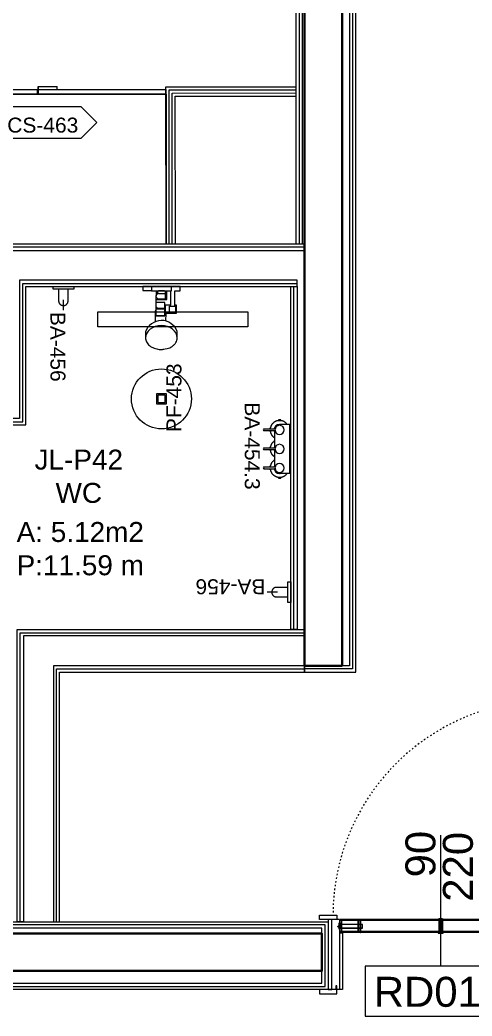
# Model space of a CAD drawing. Header units: centimetres. Extents: x 118932 to 154602, y -32682 to -23521.
# Drawn here: x 128901.3 to 129082.2, y -26105 to -25706.1 of the extents above; entities that cross this region are included whole.
import ezdxf

# ---------------------------------------------------------------- set-up
doc = ezdxf.new("R2010")
doc.units = ezdxf.units.CM
doc.header["$LTSCALE"] = 50
doc.header["$MEASUREMENT"] = 0
doc.linetypes.add('ACAD_ISO03W100', pattern=[30, 12, -18])
for name, color, linetype, lineweight, true_color in [('GEN_00_BL_Yazı', 7, 'Continuous', 0, 0x4f5250), ('GEN_00_BL_Ölçü Dış', 7, 'Continuous', 5, 0x766a5e), ('GEN_02_TF_Islak Hacim', 7, 'Continuous', 5, 0x007cb0), ('GEN_02_TF_Kapı', 7, 'Continuous', 9, 0x4a3526), ('GEN_02_TF_Mobilya', 7, 'Continuous', 5, 0x745e3d), ('GEN_05_ML_Ahşap', 7, 'Continuous', 9, 0x745e3d), ('GEN_05_ML_Alçıpan-RefEdit0', 7, 'Continuous', 18, 0x008b29), ('GEN_05_ML_Alçıpan_giydirme', 7, 'Continuous', 18, 0x7ebab5), ('GEN_06_GR_İnce', 7, 'Continuous', 13, 0xb0b0a9), ('KALACAK DUVARLAR', 7, 'Continuous', 30, 0x005387)]:
    doc.layers.add(name, color=color, linetype=linetype, lineweight=lineweight, true_color=true_color)
doc.styles.add('ARIAL', font='arial.ttf')
doc.styles.add('arial_1_18', font='arial.ttf', dxfattribs={"height": 0.2})
doc.styles.add('Arial_6', font='arial.ttf', dxfattribs={"height": 59.5325})

# ---------------------------------------------------------------- blocks, each defined once
blk = doc.blocks.new('level -1 d blok duvarlar')
at = {"layer": 'GEN_05_ML_Alçıpan-RefEdit0', "elevation": 0}
for points in [[(-443.4, -548.84), (-443.46, -485.83), (-391.46, -485.79)], [(-442.15, -548.84), (-442.21, -487.08), (-391.46, -487.04)], [(-440.9, -548.83), (-440.96, -488.33), (-391.46, -488.29)], [(-439.65, -548.83), (-439.7, -489.58), (-391.45, -489.54)], [(-388.01, -550.08), (-637.21, -550.08), (-637.21, -637.58), (-622.71, -637.58), (-622.71, -564.58), (-544.76, -564.58), (-544.76, -619.97), (-500.76, -619.97), (-500.76, -564.58), (-391.01, -564.58)], [(-501.76, -820.22), (-501.76, -704.47), (-388.01, -704.47)], [(-487.26, -820.22), (-487.26, -718.97), (-388.01, -718.97)]]:
    blk.add_lwpolyline(points, dxfattribs=at)
for points in [[(-638.46, -638.83), (-621.46, -638.83), (-621.46, -565.83), (-546.01, -565.83), (-546.01, -621.22), (-499.51, -621.22), (-499.51, -565.83), (-391.01, -565.83), (-391.01, -563.33), (-502.01, -563.33), (-502.01, -618.72), (-543.51, -618.72), (-543.51, -563.33), (-623.96, -563.33), (-623.96, -636.33), (-635.96, -636.33), (-635.96, -551.33), (-388.01, -551.33), (-388.01, -548.83), (-638.46, -548.83)], [(-503.01, -820.22), (-503.01, -703.22), (-388.01, -703.22), (-388.01, -705.72), (-500.51, -705.72), (-500.51, -820.22)], [(-486.01, -820.22), (-486.01, -720.22), (-388.01, -720.22), (-388.01, -717.72), (-488.51, -717.72), (-488.51, -820.22)]]:
    blk.add_lwpolyline(points, close=True, dxfattribs=at)
at = {"layer": 'GEN_05_ML_Alçıpan_giydirme', "elevation": 0}
for points in [[(-469.5, -15), (-469.5, -17.4), (-391.46, -17.4), (-391.46, -548.83)], [(-468.25, -15), (-468.25, -16.15), (-390.21, -16.15), (-390.21, -548.83)], [(-467, -14.9), (-388.96, -14.9), (-388.96, -548.83)], [(-256.46, -14.89), (-370.01, -14.9), (-370.01, -717.72), (-388.01, -717.72), (-388.01, -720.22), (-367.51, -720.22), (-367.51, -17.4), (-253.96, -17.39), (-253.96, -14.9)], [(-255.21, -14.9), (-255.21, -16.14), (-368.76, -16.15), (-368.76, -718.97), (-388.01, -718.97)], [(-392.26, -703.22), (-392.26, -565.83)], [(-638.46, -822.72), (-643.46, -822.72), (-643.46, -844.83), (-381.01, -844.83), (-381.01, -822.72), (-638.46, -822.72), (-638.46, -820.22), (-378.51, -820.22), (-378.51, -847.33), (-645.96, -847.33), (-645.96, -820.22), (-638.46, -820.22)], [(-638.46, -821.47), (-644.71, -821.47), (-644.71, -846.08), (-379.76, -846.08), (-379.76, -821.47), (-638.46, -821.47)]]:
    blk.add_lwpolyline(points, dxfattribs=at)
blk.add_lwpolyline([(-393.51, -703.22), (-393.51, -565.83), (-391.01, -565.83), (-391.01, -703.22)], close=True, dxfattribs=at)
blk = doc.blocks.new('KALACAK DUVARLAR LEVEL -1 D BLOK')
at = {"layer": 'KALACAK DUVARLAR', "elevation": 0}
for points in [[(255.06, 1352.39), (270.06, 1352.39), (270.06, 657.17), (255.06, 657.17)], [(-0.4, 534.96), (262.05, 534.96), (262.05, 549.96), (-0.4, 549.96)]]:
    blk.add_lwpolyline(points, close=True, dxfattribs=at)
blk = doc.blocks.new('Raindance shower combo - PF-453 SHOWER SYSTEM-14821002-TYPE J')
at = {"layer": 'GEN_02_TF_Islak Hacim'}
for p, q in [((50.6, -3), (50.6, -19.3)), ((85, -3), (50.6, -3)), ((50.6, -19.3), (85, -19.3)), ((85, -3), (85, -19.6)), ((165, -3), (85, -3)), ((85, -19.6), (165, -19.6)), ((103.2, -19.6), (103.2, -39.9)), ((109.1, -19.6), (109.1, -32.1)), ((136.8, -19.6), (113.1, -19.6)), ((138.6, -20.1), (160.7, -20.1)), ((140.8, -55.5), (140.8, -20.1)), ((146.7, -55.5), (146.7, -20.1)), ((160.7, -20.1), (160.7, -77.5)), ((165, -19.6), (165, -3)), ((200.1, -3), (165, -3)), ((178, -20.1), (200.1, -20.1)), ((178, -77.4), (178, -20.1)), ((200.1, -20.1), (200.1, -3)), ((102.9, -41.5), (102.9, -80.9)), ((102.9, -55.5), (146.7, -55.5)), ((139, -66.9), (102.9, -66.9)), ((136.8, -55.5), (140.8, -55.5)), ((139, -119.9), (139, -66.9)), ((139.3, -77.5), (139.3, -109.5)), ((160.7, -77.5), (139.3, -77.5)), ((160.7, -81), (160.7, -77.4)), ((185.2, -77.4), (178, -77.4)), ((178, -81), (178, -77.4)), ((185.2, -109.5), (185.2, -77.4)), ((99.5, -106.3), (100.1, -143.6)), ((102.9, -80.9), (102.9, -119.9)), ((139, -93.7), (102.9, -93.7)), ((102.9, -119.9), (102.9, -97.5)), ((139.3, -109.5), (185.2, -109.5)), ((142.3, -109.5), (141.8, -141)), ((156.8, -106), (156.8, -81)), ((156.8, -81), (181.8, -81)), ((181.8, -106), (156.8, -106)), ((181.8, -81), (181.8, -106)), ((102.9, -119.9), (139, -119.9)), ((139, -119.9), (102.9, -119.9)), ((61, -184.6), (61, -208.3)), ((188.3, -208.3), (188.3, -182.8))]:
    blk.add_line(p, q, dxfattribs=at)
for points in [[(113.1, -30.8), (140.8, -30.8)], [(113.1, -52.1), (140.8, -52.1)], [(113.1, -89.8), (139, -89.8)]]:
    blk.add_lwpolyline(points, dxfattribs=at)
for points in [[(144.9, -433), (105.1, -433), (105.1, -473), (144.9, -473)], [(139.7, -438.3), (110.3, -438.4), (110.3, -467.8), (139.7, -467.8)]]:
    blk.add_lwpolyline(points, close=True, dxfattribs=at)
blk.add_circle((125, -453), 120, dxfattribs=at)
for centre, radius, start, end in [((114.5, -42.3), 11.6, 96.5318, 176.0334), ((114.4, -40.6), 11.5, 184.4156, 263.9068), ((112.1, -106), 12.6, 137, 181), ((114.5, -78), 12, 194.0613, 263.6059), ((114.5, -78), 12, 194.0613, 263.6059), ((125, -206.5), 67.6, 20.5435, 161.0787)]:
    blk.add_arc(centre, radius, start, end, dxfattribs=at)
for major_axis, start_param, end_param in [((-63.7, 0), 3.141593, 4.718041), ((63.7, 0), 1.576448, 3.141593)]:
    blk.add_ellipse((124.7, -208.3), major_axis=major_axis, ratio=0.765186, start_param=start_param, end_param=end_param, dxfattribs=at)
blk.add_open_spline([(61, -208.3), (61, -211.2), (61.7, -216.8), (66, -227.8), (76.3, -240.1), (95.1, -250.7), (112.3, -254.4), (122.2, -254.8), (124.3, -254.8), (134.9, -254.1), (148.1, -251.6), (155.1, -249.5), (165.5, -244.8), (176.6, -235.8), (183.3, -227.4), (187.4, -218), (188.3, -211.6), (188.3, -208.3)], degree=3, knots=[0, 0, 0, 0, 0.058333, 0.116667, 0.233333, 0.35, 0.466667, 0.498213, 0.618018, 0.668587, 0.668587, 0.668587, 0.782182, 0.848848, 0.915515, 0.982182, 1.048848, 1.048848, 1.048848, 1.048848], dxfattribs=at)
at = {"layer": 'GEN_00_BL_Yazı', "insert": (144.9, -585.7), "char_height": 60, "width": 132.711, "attachment_point": 1, "rotation": 90, "style": 'Arial_6'}
blk.add_mtext('PF-453', dxfattribs=at)
blk = doc.blocks.new('Soap Dispenser - Trio - BA-454 SOAP DISPENSER triple-14820993-TYPE GxL')
at = {"layer": 'GEN_02_TF_Islak Hacim'}
for p, q in [((-79, 85), (-80.8, 85)), ((-80.8, 85), (-80.8, 82.9)), ((-80.8, 82.9), (-79, 82.9)), ((-80.8, 82.9), (-80.8, 81.6)), ((-79.4, 102.6), (-79.4, 62.6)), ((-70.8, 85), (-74.1, 85)), ((-73.9, 82.9), (-70.8, 82.9)), ((-73.5, 62.6), (-73.5, 102.6)), ((-70.8, 82.9), (-70.8, 85)), ((-70.8, 81.6), (-70.8, 82.9)), ((-2.6, 85), (-4.4, 85)), ((-4.4, 85), (-4.4, 83.1)), ((-4.4, 83.1), (-2.6, 83.1)), ((-4.4, 83.1), (-4.4, 81.6)), ((-3, 102.6), (-3, 62.6)), ((2.3, 83.1), (5.6, 83.1)), ((5.6, 85), (2.4, 85)), ((3, 62.6), (3, 102.6)), ((5.6, 83.1), (5.6, 85)), ((5.6, 81.6), (5.6, 83.1)), ((73.5, 85), (71.7, 85)), ((71.7, 85), (71.7, 83.1)), ((71.7, 83.1), (73.5, 83.1)), ((71.7, 83.1), (71.7, 81.6)), ((73.1, 102.6), (73.1, 62.6)), ((81.7, 85), (78.4, 85)), ((78.4, 83.1), (81.7, 83.1)), ((79, 62.6), (79, 102.6)), ((81.7, 83.1), (81.7, 85)), ((81.7, 81.6), (81.7, 83.1)), ((-114.6, 49.5), (-117, 49.5)), ((-117, 49.5), (-117, 39.5)), ((-114.6, 39.5), (-114.6, 49.5)), ((-112.7, 49.5), (-114.6, 49.5)), ((-97, 45), (-97, 0)), ((-79.4, 62.6), (-79.3, 62.6)), ((-77.9, 62.6), (-79.4, 62.6)), ((-73.5, 62.6), (-75, 62.6)), ((-2.9, 65), (-73.6, 65)), ((-73.6, 62.6), (-73.5, 62.6)), ((-3, 62.6), (-2.9, 62.6)), ((-1.5, 62.6), (-3, 62.6)), ((3, 62.6), (1.5, 62.6)), ((73.2, 65), (2.9, 65)), ((2.9, 62.6), (3, 62.6)), ((73.1, 62.6), (73.2, 62.6)), ((74.5, 62.6), (73.1, 62.6)), ((79, 62.6), (77.5, 62.6)), ((78.9, 62.6), (79, 62.6)), ((97, 0), (97, 45)), ((114.2, 49.5), (112.3, 49.5)), ((115.9, 49.5), (114.2, 49.5)), ((114.2, 49.5), (114.2, 39.5)), ((115.9, 39.5), (115.9, 49.5)), ((-117, 39.5), (-114.6, 39.5)), ((-114.6, 39.5), (-112.5, 39.5)), ((97, 5), (-97, 5)), ((-97, 5), (-97, 0)), ((-97, 0), (97, 0)), ((-97, 0), (97, 0)), ((97, 0), (97, 5)), ((112.3, 39.5), (114.2, 39.5)), ((114.2, 39.5), (115.9, 39.5))]:
    blk.add_line(p, q, dxfattribs=at)
at = {"layer": 'GEN_02_TF_Islak Hacim', "flags": 128}
for points in [[(-79, 82.4), (-80.5, 82.2), (-82, 82), (-83.5, 81.8), (-85, 81.5), (-86.4, 81.1), (-87.9, 80.7), (-89.3, 80.2), (-90.7, 79.7), (-92.1, 79.1), (-93.4, 78.4), (-94.7, 77.7), (-96, 76.9), (-97.3, 76.1), (-98.5, 75.3), (-99.7, 74.4), (-100.9, 73.4), (-102, 72.4), (-103.1, 71.4), (-104.1, 70.3), (-105.1, 69.2), (-106, 68), (-106.9, 66.8), (-107.8, 65.6), (-108.6, 64.3), (-109.3, 63), (-110, 61.7), (-110.7, 60.3), (-111.3, 58.9), (-111.8, 57.5), (-112.3, 56.1), (-112.7, 54.7), (-113, 53.2), (-113.3, 51.7), (-113.6, 50.2), (-113.8, 48.8), (-113.9, 47.3), (-113.9, 45.8), (-113.9, 45)], [(-79.4, 107.6), (-79.4, 107.6), (-79.4, 107.6), (-79.4, 107.6), (-79.4, 107.5), (-79.4, 107.5), (-79.4, 107.4), (-79.4, 107.4), (-79.4, 107.3), (-79.4, 107.3), (-79.4, 107.2), (-79.4, 107.1), (-79.4, 107), (-79.4, 106.9), (-79.4, 106.8), (-79.4, 106.7), (-79.4, 106.6), (-79.4, 106.5), (-79.4, 106.4), (-79.4, 106.2), (-79.4, 106.1), (-79.4, 105.9), (-79.4, 105.8), (-79.4, 105.6), (-79.4, 105.5), (-79.4, 105.3), (-79.4, 105.1), (-79.4, 104.9), (-79.4, 104.8), (-79.4, 104.6), (-79.4, 104.4), (-79.4, 104.2), (-79.4, 104), (-79.4, 103.8), (-79.4, 103.6), (-79.4, 103.4), (-79.4, 103.2), (-79.4, 103), (-79.4, 102.8), (-79.4, 102.6), (-79.4, 102.6)], [(-73.5, 102.6), (-73.5, 102.8), (-73.5, 103), (-73.5, 103.2), (-73.5, 103.4), (-73.5, 103.6), (-73.5, 103.8), (-73.5, 104), (-73.5, 104.2), (-73.5, 104.4), (-73.5, 104.5), (-73.5, 104.7), (-73.5, 104.9), (-73.5, 105.1), (-73.5, 105.2), (-73.5, 105.4), (-73.5, 105.6), (-73.5, 105.7), (-73.5, 105.9), (-73.5, 106), (-73.5, 106.2), (-73.5, 106.3), (-73.5, 106.4), (-73.5, 106.6), (-73.5, 106.7), (-73.5, 106.8), (-73.5, 106.9), (-73.5, 107), (-73.5, 107.1), (-73.5, 107.2), (-73.5, 107.3), (-73.5, 107.3), (-73.5, 107.4), (-73.5, 107.4), (-73.5, 107.5), (-73.5, 107.5), (-73.5, 107.5), (-73.5, 107.6), (-73.5, 107.6), (-73.5, 107.6)], [(-45.5, 66.1), (-46.4, 67.4), (-47.3, 68.5), (-48.3, 69.7), (-49.3, 70.8), (-50.3, 71.9), (-51.4, 72.9), (-52.6, 73.9), (-53.7, 74.8), (-54.9, 75.7), (-56.2, 76.5), (-57.5, 77.3), (-58.8, 78), (-60.1, 78.7), (-61.5, 79.3), (-62.9, 79.9), (-64.3, 80.4), (-65.7, 80.9), (-67.1, 81.3), (-68.6, 81.6), (-70.1, 81.9), (-71.6, 82.1), (-73, 82.3)], [(-2.6, 82.4), (-4.1, 82.2), (-5.6, 82), (-7.1, 81.8), (-8.5, 81.5), (-10, 81.1), (-11.4, 80.7), (-12.8, 80.2), (-14.2, 79.7), (-15.6, 79.1), (-17, 78.4), (-18.3, 77.7), (-19.6, 76.9), (-20.8, 76.1), (-22.1, 75.3), (-23.3, 74.4), (-24.4, 73.4), (-25.5, 72.4), (-26.6, 71.4), (-27.7, 70.3), (-28.6, 69.2), (-29.6, 68), (-30.5, 66.8), (-31.3, 65.6)], [(-3, 107.6), (-3, 107.6), (-3, 107.6), (-3, 107.6), (-3, 107.5), (-3, 107.5), (-3, 107.4), (-3, 107.4), (-3, 107.3), (-3, 107.3), (-3, 107.2), (-3, 107.1), (-3, 107), (-3, 106.9), (-3, 106.8), (-3, 106.7), (-3, 106.6), (-3, 106.5), (-3, 106.4), (-3, 106.2), (-3, 106.1), (-3, 105.9), (-3, 105.8), (-3, 105.6), (-3, 105.5), (-3, 105.3), (-3, 105.1), (-3, 104.9), (-3, 104.8), (-3, 104.6), (-3, 104.4), (-3, 104.2), (-3, 104), (-3, 103.8), (-3, 103.6), (-3, 103.4), (-3, 103.2), (-3, 103), (-3, 102.8), (-3, 102.6), (-3, 102.6)], [(3, 102.6), (3, 102.8), (3, 103), (3, 103.2), (3, 103.4), (3, 103.6), (3, 103.8), (3, 104), (3, 104.2), (3, 104.4), (3, 104.5), (3, 104.7), (3, 104.9), (3, 105.1), (3, 105.2), (3, 105.4), (3, 105.6), (3, 105.7), (3, 105.9), (3, 106), (3, 106.2), (3, 106.3), (3, 106.4), (3, 106.6), (3, 106.7), (3, 106.8), (3, 106.9), (3, 107), (3, 107.1), (3, 107.2), (3, 107.3), (3, 107.3), (3, 107.4), (3, 107.4), (3, 107.5), (3, 107.5), (3, 107.5), (3, 107.6), (3, 107.6), (3, 107.6)], [(31, 66.1), (30.1, 67.4), (29.2, 68.5), (28.2, 69.7), (27.2, 70.8), (26.1, 71.9), (25, 72.9), (23.9, 73.9), (22.7, 74.8), (21.5, 75.7), (20.3, 76.5), (19, 77.3), (17.7, 78), (16.3, 78.7), (15, 79.3), (13.6, 79.9), (12.2, 80.4), (10.8, 80.9), (9.3, 81.3), (7.8, 81.6), (6.4, 81.9), (4.9, 82.1), (3.4, 82.3)], [(73.4, 82.4), (71.9, 82.2), (70.5, 82), (69, 81.8), (67.5, 81.5), (66.1, 81.1), (64.6, 80.7), (63.2, 80.2), (61.8, 79.7), (60.4, 79.1), (59.1, 78.4), (57.8, 77.7), (56.5, 76.9), (55.2, 76.1), (54, 75.3), (52.8, 74.4), (51.6, 73.4), (50.5, 72.4), (49.4, 71.4), (48.4, 70.3), (47.4, 69.2), (46.4, 68), (45.6, 66.8), (44.7, 65.6)], [(73.1, 107.6), (73.1, 107.6), (73.1, 107.6), (73.1, 107.6), (73.1, 107.5), (73.1, 107.5), (73.1, 107.4), (73.1, 107.4), (73.1, 107.3), (73.1, 107.3), (73.1, 107.2), (73.1, 107.1), (73.1, 107), (73.1, 106.9), (73.1, 106.8), (73.1, 106.7), (73.1, 106.6), (73.1, 106.5), (73.1, 106.4), (73.1, 106.2), (73.1, 106.1), (73.1, 105.9), (73.1, 105.8), (73.1, 105.6), (73.1, 105.5), (73.1, 105.3), (73.1, 105.1), (73.1, 104.9), (73.1, 104.8), (73.1, 104.6), (73.1, 104.4), (73.1, 104.2), (73.1, 104), (73.1, 103.8), (73.1, 103.6), (73.1, 103.4), (73.1, 103.2), (73.1, 103), (73.1, 102.8), (73.1, 102.6), (73.1, 102.6)], [(79, 102.6), (79, 102.8), (79, 103), (79, 103.2), (79, 103.4), (79, 103.6), (79, 103.8), (79, 104), (79, 104.2), (79, 104.4), (79, 104.5), (79, 104.7), (79, 104.9), (79, 105.1), (79, 105.2), (79, 105.4), (79, 105.6), (79, 105.7), (79, 105.9), (79, 106), (79, 106.2), (79, 106.3), (79, 106.4), (79, 106.6), (79, 106.7), (79, 106.8), (79, 106.9), (79, 107), (79, 107.1), (79, 107.2), (79, 107.3), (79, 107.3), (79, 107.4), (79, 107.4), (79, 107.5), (79, 107.5), (79, 107.5), (79, 107.6), (79, 107.6), (79, 107.6)], [(113.5, 45), (113.5, 46.5), (113.4, 48), (113.3, 49.4), (113.1, 50.9), (112.8, 52.4), (112.5, 53.9), (112.1, 55.3), (111.6, 56.8), (111.1, 58.2), (110.6, 59.6), (110, 60.9), (109.3, 62.3), (108.6, 63.6), (107.8, 64.9), (107, 66.1), (106.1, 67.4), (105.2, 68.5), (104.2, 69.7), (103.2, 70.8), (102.2, 71.9), (101.1, 72.9), (99.9, 73.9), (98.8, 74.8), (97.5, 75.7), (96.3, 76.5), (95, 77.3), (93.7, 78), (92.4, 78.7), (91, 79.3), (89.6, 79.9), (88.2, 80.4), (86.8, 80.9), (85.3, 81.3), (83.9, 81.6), (82.4, 81.9), (80.9, 82.1), (79.4, 82.3)], [(-113.9, 45), (-113.9, 43.5), (-113.8, 42), (-113.7, 40.5), (-113.5, 39), (-113.2, 37.5), (-112.9, 36), (-112.5, 34.6), (-112, 33.2), (-111.5, 31.7), (-111, 30.4), (-110.4, 29), (-109.7, 27.6), (-109, 26.3), (-108.2, 25), (-107.4, 23.8), (-106.5, 22.6), (-105.6, 21.4), (-104.6, 20.2), (-103.6, 19.1), (-102.6, 18.1), (-101.5, 17), (-100.3, 16.1), (-99.2, 15.1), (-98, 14.2)], [(98.1, 14.6), (99.3, 15.5), (100.5, 16.5), (101.6, 17.5), (102.7, 18.5), (103.7, 19.6), (104.7, 20.8), (105.6, 21.9), (106.5, 23.1), (107.4, 24.4), (108.2, 25.6), (108.9, 26.9), (109.6, 28.3), (110.3, 29.6), (110.8, 31), (111.4, 32.4), (111.8, 33.8), (112.3, 35.3), (112.6, 36.7), (112.9, 38.2), (113.2, 39.7), (113.3, 41.2), (113.5, 42.6), (113.5, 44.1), (113.5, 45)]]:
    blk.add_lwpolyline(points, dxfattribs=at)
at = {"layer": 'GEN_02_TF_Islak Hacim'}
for centre, radius, start, end in [((-76.4, 107.6), 2.98, 120, 180), ((-76.4, 107.6), 2.98, 180, 240), ((-76.4, 107.6), 2.98, 0, 60), ((-76.4, 107.6), 2.98, 300, 0), ((0, 107.6), 2.98, 120, 180), ((0, 107.6), 2.98, 180, 240), ((0, 107.6), 2.98, 0, 60), ((0, 107.6), 2.98, 300, 0), ((76, 107.6), 2.98, 120, 180), ((76, 107.6), 2.98, 180, 240), ((76, 107.6), 2.98, 0, 60), ((76, 107.6), 2.98, 300, 0), ((-76.4, 45), 22, 97.5598, 180), ((-76.4, 45), 22, 180, 192.2823), ((-77, 45), 20, 96.8039, 180), ((-76.4, 45), 18.2, 0, 180), ((-76.4, 45), 18.2, 180, 0), ((-76.4, 45), 22, 68.099, 82.3757), ((0, 45), 18.2, 0, 180), ((0, 45), 18.2, 180, 0), ((0, 45), 22, 97.5598, 108.6093), ((0, 45), 22, 68.099, 82.3757), ((76, 45), 18.2, 0, 180), ((76, 45), 18.2, 180, 0), ((76, 45), 22, 97.5598, 111.901), ((76, 45), 22, 0, 80.5842), ((77, 45), 20, 0, 82.4941), ((76, 45), 22, 351.246, 0)]:
    blk.add_arc(centre, radius, start, end, dxfattribs=at)
at = {"layer": 'GEN_00_BL_Yazı', "insert": (186.1, 123.9), "char_height": 60, "width": 331.384, "attachment_point": 1, "rotation": 180, "style": 'Arial_6'}
blk.add_mtext('BA-454.3', dxfattribs=at)
blk = doc.blocks.new('Grab-Bar_Bobrick_B-6806 - BA-456 24_-V371-TYPE GxL')
at = {"layer": 'GEN_00_BL_Yazı'}
blk.add_line((-53504.4, -6427.9), (-53463.6, -6427.9), dxfattribs=at)
at = {"layer": 'GEN_02_TF_Islak Hacim', "lineweight": 13, "flags": 128}
blk.add_lwpolyline([(-53558, -6468.7), (-53558, -6386.1), (-53546.8, -6386.1), (-53546.8, -6468.7)], close=True, dxfattribs=at)
blk.add_lwpolyline([(-53546.8, -6446.5), (-53532.6, -6446.5), (-53531.3, -6446.5), (-53530, -6446.5), (-53528.8, -6446.5), (-53527.5, -6446.5), (-53526.2, -6446.5), (-53525, -6446.5), (-53523.8, -6446.5), (-53522.6, -6446.5), (-53521.4, -6446.5), (-53520.2, -6446.5), (-53519, -6446.5), (-53517.9, -6446.5), (-53516.8, -6446.5), (-53515.7, -6446.5), (-53514.6, -6446.5), (-53513.6, -6446.5), (-53512.6, -6446.5), (-53511.6, -6446.5), (-53510.7, -6446.5), (-53509.8, -6446.5), (-53508.9, -6446.5), (-53508.1, -6446.5), (-53507.3, -6446.5), (-53506.5, -6446.5), (-53505.8, -6446.5), (-53505.2, -6446.5), (-53504.6, -6446.5), (-53504, -6446.5), (-53503.4, -6446.5), (-53503, -6446.5), (-53502.5, -6446.5), (-53502.1, -6446.5), (-53501.8, -6446.5), (-53501.5, -6446.5), (-53501.3, -6446.5), (-53501.1, -6446.5), (-53500.9, -6446.5), (-53500.8, -6446.5), (-53500.8, -6446.5), (-53500.6, -6446.5), (-53499.8, -6446.5), (-53499.1, -6446.4), (-53498.3, -6446.3), (-53497.6, -6446.2), (-53496.8, -6446.1), (-53496.1, -6445.9), (-53495.3, -6445.7), (-53494.6, -6445.5), (-53493.9, -6445.2), (-53493.2, -6444.9), (-53492.5, -6444.6), (-53491.8, -6444.2), (-53491.2, -6443.9), (-53490.5, -6443.5), (-53489.9, -6443), (-53489.3, -6442.6), (-53488.7, -6442.1), (-53488.1, -6441.6), (-53487.5, -6441.1), (-53487, -6440.6), (-53486.5, -6440), (-53486, -6439.4), (-53485.5, -6438.8), (-53485.1, -6438.2), (-53484.7, -6437.6), (-53484.3, -6436.9), (-53483.9, -6436.2), (-53483.6, -6435.6), (-53483.3, -6434.9), (-53483, -6434.2, 0.168627), (-53482.6, -6422), (-53482.8, -6421.3), (-53483, -6420.5), (-53483.3, -6419.8), (-53483.7, -6419.1), (-53484, -6418.5), (-53484.4, -6417.8), (-53484.8, -6417.2), (-53485.2, -6416.5), (-53485.6, -6415.9), (-53486.1, -6415.3), (-53486.6, -6414.7), (-53487.1, -6414.2), (-53487.7, -6413.6), (-53488.2, -6413.1), (-53488.8, -6412.6), (-53489.4, -6412.2), (-53490, -6411.7), (-53490.7, -6411.3), (-53491.3, -6410.9), (-53492, -6410.5), (-53492.7, -6410.2), (-53493.4, -6409.9), (-53494.1, -6409.6), (-53494.8, -6409.4), (-53495.5, -6409.1), (-53496.3, -6408.9), (-53497, -6408.8), (-53497.8, -6408.6), (-53498.5, -6408.5), (-53499.3, -6408.5), (-53500, -6408.4), (-53500.8, -6408.4), (-53500.8, -6408.4), (-53500.9, -6408.4), (-53501, -6408.4), (-53501.2, -6408.4), (-53501.4, -6408.4), (-53501.7, -6408.4), (-53502, -6408.4), (-53502.4, -6408.4), (-53502.8, -6408.4), (-53503.3, -6408.4), (-53503.8, -6408.4), (-53504.4, -6408.4), (-53505, -6408.4), (-53505.7, -6408.4), (-53506.4, -6408.4), (-53507.1, -6408.4), (-53507.9, -6408.4), (-53508.7, -6408.4), (-53509.5, -6408.4), (-53510.4, -6408.4), (-53511.4, -6408.4), (-53512.3, -6408.4), (-53513.3, -6408.4), (-53514.3, -6408.4), (-53515.4, -6408.4), (-53516.5, -6408.4), (-53517.6, -6408.4), (-53518.7, -6408.4), (-53519.9, -6408.4), (-53521.1, -6408.4), (-53522.2, -6408.4), (-53523.5, -6408.4), (-53524.7, -6408.4), (-53525.9, -6408.4), (-53527.2, -6408.4), (-53528.4, -6408.4), (-53529.7, -6408.4), (-53530.9, -6408.4), (-53532.2, -6408.4), (-53532.6, -6408.4), (-53546.8, -6408.4)], format="xyb", dxfattribs=at)
at = {"layer": 'GEN_00_BL_Yazı', "insert": (-53456.4, -6479.9), "char_height": 60, "width": 265.421, "attachment_point": 7, "style": 'Arial_6'}
blk.add_mtext('BA-456', dxfattribs=at)
blk = doc.blocks.new('LEVEL -1 ISLAK HACİM')
for name, p, xscale, yscale, zscale, rotation in [('Grab-Bar_Bobrick_B-6806 - BA-456 24_-V371-TYPE GxL', (9483.83, -2707.93, 0), 0.1, 0.1, 0.1, 270), ('Soap Dispenser - Trio - BA-454 SOAP DISPENSER triple-14820993-TYPE GxL', (8932.09, 2582.86, 0), 0.1000000000000057, 0.1000000000000057, 0.1000000000000057, 90), ('Grab-Bar_Bobrick_B-6806 - BA-456 24_-V371-TYPE GxL', (3576.29, 1882.73, 0), 0.1, 0.1, 0.1, 180)]:
    blk.add_blockref(name, p, dxfattribs=dict(xscale=xscale, yscale=yscale, zscale=zscale, rotation=rotation))
at = {"xscale": 0.1, "yscale": 0.1, "zscale": 0.1}
blk.add_blockref('Raindance shower combo - PF-453 SHOWER SYSTEM-14821002-TYPE J', (8867.84, 2648.16, 0), dxfattribs=at)
blk = doc.blocks.new('FFE-Tag')
at = {"color": 0}
blk.add_wipeout([(-8.76, 0), (-6.19, 2.57), (6.19, 2.57), (8.76, 0), (6.19, -2.57), (-6.19, -2.57)], dxfattribs=at).dxf.layer = 'GEN_00_BL_Yazı'
at = {"layer": 'GEN_00_BL_Yazı', "color": 0}
for p, q in [((-8.76, 0), (-6.19, 2.57)), ((6.19, 2.57), (-6.19, 2.57)), ((8.76, 0), (6.19, 2.57)), ((-8.76, 0), (-6.19, -2.57)), ((8.76, 0), (6.19, -2.57)), ((-6.19, -2.57), (6.19, -2.57))]:
    blk.add_line(p, q, dxfattribs=at)
blk = doc.blocks.new('CS-463')
at = {"layer": 'GEN_00_BL_Yazı', "insert": (-0.22, -1.08), "char_height": 6, "attachment_point": 5, "style": 'Arial_6'}
blk.add_mtext('CS-463', dxfattribs=at)
blk = doc.blocks.new('*U755')
at = {"layer": 'GEN_02_TF_Mobilya'}
for p, q in [((-513, -285), (-513, -304.1)), ((-513, -285), (-513, -304.1)), ((-513, -285), (-27, -285)), ((-513, -285), (-27, -285)), ((-1.6, -304.1), (-513, -304.1)), ((-1.6, -304.1), (-513, -304.1)), ((-77.8, -304.1), (-77.8, -316.8)), ((-77.8, -304.1), (-77.8, -316.8)), ((-1.6, -316.8), (-77.8, -316.8)), ((-1.6, -316.8), (-77.8, -316.8)), ((-27, -285), (-1.6, -285)), ((-27, -285), (-1.6, -285)), ((-1.6, -304.1), (-1.6, -285)), ((-1.6, -304.1), (-1.6, -285)), ((-1.6, -304.1), (-1.6, -316.8)), ((-1.6, -316.8), (-1.6, -304.1)), ((1.6, -285), (1.6, -304.1)), ((1.6, -285), (27, -285)), ((27, -285), (1.6, -285)), ((1.6, -285), (1.6, -304.1)), ((513, -304.1), (1.6, -304.1)), ((513, -304.1), (1.6, -304.1)), ((27, -285), (513, -285)), ((27, -285), (513, -285)), ((513, -304.1), (513, -285)), ((513, -304.1), (513, -285))]:
    blk.add_line(p, q, dxfattribs=at)
at = {"layer": 'GEN_00_BL_Yazı', "xscale": 24.48801272789174, "yscale": 24.48801272789174, "zscale": 24.48801272789174}
blk.add_blockref('FFE-Tag', (-21.8, -171.9), dxfattribs=at)
at = {"layer": 'GEN_02_TF_Mobilya'}
blk.add_lwpolyline([(-513, 315), (513, 315), (513, -285), (-513, -285)], close=True, dxfattribs=at)
at = {"xscale": 10, "yscale": 10, "zscale": 10, "rotation": 179.9999999999595}
blk.add_blockref('CS-463', (-21.8, -171.9), dxfattribs=at)
blk = doc.blocks.new('PPBamako_Level-1_TefrisOda')
at = {"layer": 'GEN_02_TF_Mobilya', "xscale": 0.1000000000000008, "yscale": 0.1000000000000008, "zscale": 0.1000000000000008, "rotation": 180}
blk.add_blockref('*U755', (-502.2, -529.4, 0), dxfattribs=at)
blk = doc.blocks.new('60LIK YER SÜZGECİ')
at = {"layer": 'GEN_02_TF_Islak Hacim'}
blk.add_lwpolyline([(79589.82, -32983.56), (79589.82, -32923.56), (79595.82, -32923.56), (79595.82, -32983.56)], close=True, dxfattribs=at)
blk = doc.blocks.new('level -1 süzgeçler')
at = {"rotation": 90}
blk.add_blockref('60LIK YER SÜZGECİ', (-33104.39, -75468.65, 0), dxfattribs=at)
blk = doc.blocks.new('*U758')
at = {"layer": 'GEN_02_TF_Kapı'}
for p, q in [((-85.5, 0), (-90, 0)), ((-85.5, 0), (-85.5, -28)), ((-4.8, 0), (-85.2, 0)), ((-85.2, -5.2), (-85.2, 0)), ((-78.07, 0), (-78.07, -5.2, 0)), ((-77.07, 0), (-77.07, -5.2, 0)), ((-45.7, 0), (-45.7, -5.2, 0)), ((-44.31, 0), (-44.31, -5.2, 0)), ((-5.1, 0.14), (-5.1, -3)), ((-4.8, 0.01), (-4.8, -3)), ((-4.8, -5.2), (-4.8, 0)), ((-4.5, 0.01), (-4.5, -3)), ((-4.5, 0), (-4.5, -28)), ((-4.5, 0), (0, 0)), ((-4.2, 0.14), (-4.2, -3)), ((-86.2, -2.73), (-85.2, -2.06)), ((-86.2, -2.99), (-86.2, -2.73)), ((-86.2, -2.99), (-85.2, -3.11)), ((-85.8, -1.47), (-85.8, -2.46)), ((-85.7, -1.47), (-85.8, -1.47)), ((-85.8, -3.04), (-85.8, -3.69)), ((-85.8, -3.69), (-85.7, -3.69)), ((-85.18, -2.6), (-85.5, -2.26)), ((-85.18, -2.6), (-85.5, -2.26)), ((-85.18, -2.6), (-85.5, -3.01)), ((-4.8, -0.4), (-85.2, -0.4)), ((-85.2, -2.06), (-85.2, -3.11)), ((-85.2, -2.54), (-85.2, -2.12)), ((-85.18, -2.54), (-85.2, -2.54)), ((-85.2, -2.55), (-85.18, -2.55)), ((-85.2, -2.65), (-85.2, -2.55)), ((-85.2, -2.65), (-85.18, -2.65)), ((-85.2, -3.08), (-85.2, -2.66)), ((-85.18, -2.66), (-85.2, -2.66)), ((-85.2, -3.11), (-85.2, -2.99)), ((-85.18, -2.1), (-84.82, -2.1)), ((-85.18, -2.54), (-85.18, -2.12)), ((-85.18, -2.12), (-84.82, -2.12)), ((-85.18, -2.45), (-85.18, -2.55)), ((-85.18, -2.45), (-85.07, -2.45)), ((-85.18, -2.65), (-85.18, -2.55)), ((-85.18, -2.65), (-85.18, -2.75)), ((-85.18, -3.08), (-85.18, -2.66)), ((-85.18, -2.75), (-85.07, -2.75)), ((-84.82, -3.08), (-85.18, -3.08)), ((-84.82, -3.1), (-85.18, -3.1)), ((-85.07, -2.12), (-85.07, -3.08)), ((-85.07, -2.45), (-85.07, -2.75)), ((-84.82, -2.12), (-84.82, -3.08)), ((-84.8, -2.12), (-84.8, -3.08)), ((-84.6, -4.8), (-84.6, -0.4)), ((-5.4, -4.8), (-5.4, -0.4)), ((-5.2, -2.12), (-5.2, -3.08)), ((-4.82, -2.1), (-5.18, -2.1)), ((-5.18, -3.1), (-4.82, -3.1)), ((-5.1, -3), (-4.8, -3)), ((-4.93, -2.12), (-4.93, -3.08)), ((-4.82, -2.45), (-4.93, -2.45)), ((-4.93, -2.45), (-4.93, -2.75)), ((-4.82, -2.75), (-4.93, -2.75)), ((-4.82, -2.6), (-4.5, -2.26)), ((-4.82, -2.6), (-4.5, -2.26)), ((-4.82, -2.45), (-4.82, -2.55)), ((-4.8, -2.55), (-4.82, -2.55)), ((-4.82, -2.65), (-4.82, -2.55)), ((-4.82, -2.6), (-4.5, -3.01)), ((-4.82, -2.65), (-4.82, -2.75)), ((-4.8, -2.65), (-4.82, -2.65)), ((-4.8, -2.54), (-4.8, -2.12)), ((-4.8, -2.65), (-4.8, -2.55)), ((-4.8, -3.08), (-4.8, -2.66)), ((-4.5, -3), (-4.2, -3)), ((-84.3, -5.4), (-85.5, -5.4)), ((-4.8, -4.8), (-85.2, -4.8)), ((-4.8, -5.2), (-85.2, -5.2)), ((-84.3, -5.4), (-84.3, -28)), ((-44.41, -5.2), (-45.6, -5.2)), ((-5.7, -5.4), (-5.7, -28)), ((-5.7, -5.4), (-4.5, -5.4)), ((-86.5, -26.5), (-86.9, -26.5)), ((-86.9, -26.5), (-86.9, -28)), ((-86.5, -28), (-86.5, -26.5)), ((-3.5, -28), (-3.5, -26.5)), ((-3.5, -26.5), (-3.1, -26.5)), ((-3.1, -26.5), (-3.1, -28)), ((-84.3, -28), (-86.5, -28)), ((-5.7, -28), (-3.5, -28)), ((-3.1, -28), (0, -28))]:
    blk.add_line(p, q, dxfattribs=at)
at = {"layer": 'GEN_02_TF_Kapı', "linetype": 'ACAD_ISO03W100', "ltscale": 0.001, "elevation": 0}
blk.add_lwpolyline([(-1.89, 1.5), (-1.89, 87.72, 0.414214), (-88.11, 1.5)], format="xyb", dxfattribs=at)
at = {"layer": 'GEN_02_TF_Kapı'}
for points in [[(-86.5, 0), (-93.5, 0), (-93.5, 1.75), (-86.5, 1.75)], [(-88.5, 0), (-90, 0), (-90, -28), (-88.5, -28)], [(-77.97, 0), (-78.07, 0), (-78.07, -5.2), (-77.97, -5.2)], [(-78.07, 0), (-77.97, 0), (-77.97, -5.2), (-78.07, -5.2)], [(-77.17, -5.2), (-77.97, -5.2), (-77.97, 0), (-77.17, 0)], [(-77.17, 0), (-77.07, 0), (-77.07, -5.2), (-77.17, -5.2)], [(-77.07, 0), (-77.17, 0), (-77.17, -5.2), (-77.07, -5.2)], [(-46, 0), (-44, 0), (-44, 0.2), (-44.4, 0.3), (-45.6, 0.3), (-46, 0.2)], [(-45.6, 0), (-45.7, 0), (-45.7, -5.2), (-45.6, -5.2)], [(-45.6, -5.2), (-44.4, -5.2), (-44.4, 0), (-45.6, 0)], [(-44.41, 0), (-44.31, 0), (-44.31, -5.2), (-44.41, -5.2)], [(-3.5, 0), (3.5, 0), (3.5, 1.75), (-3.5, 1.75)], [(0, 0), (-1.5, 0), (-1.5, -28), (0, -28)], [(-85.7, -3.69), (-85.5, -3.69), (-85.5, -1.47), (-85.7, -1.47)], [(-85.2, -3.47), (-85, -3.47), (-85, -1.55), (-85.2, -1.55)], [(-76.25, -1.95), (-85.1, -1.95), (-85.1, -3.47), (-76.25, -3.47)], [(-76.35, -2.05), (-85, -2.05), (-85, -3.37), (-76.35, -3.37)], [(-46.01, -5.4), (-44.01, -5.4), (-44.01, -5.2), (-46.01, -5.2)]]:
    blk.add_lwpolyline(points, close=True, dxfattribs=at)
for points in [[(-4.8, -2.54), (-4.82, -2.54), (-4.82, -2.12), (-5.18, -2.12), (-5.18, -3.08), (-4.82, -3.08), (-4.82, -2.66), (-4.8, -2.66)], [(-86.9, -28), (-93.5, -28), (-93.5, -29.75), (-86.5, -29.75), (-86.5, -28)], [(-3.1, -28), (3.5, -28), (3.5, -29.75), (-3.5, -29.75), (-3.5, -28)]]:
    blk.add_lwpolyline(points, dxfattribs=at)
blk.add_circle((-4.65, 0.8), 0.8, dxfattribs=at)
for centre, start, end in [((-85.18, -2.12), 91.5433, 178.4567), ((-85.18, -3.08), 181.5433, 268.4567), ((-84.82, -2.12), 1.5433, 88.4567), ((-84.82, -3.08), 271.5433, 358.4567), ((-5.18, -2.12), 91.5433, 178.4567), ((-5.18, -3.08), 181.5433, 268.4567), ((-4.82, -2.12), 1.5433, 88.4567), ((-4.82, -3.08), 271.5433, 358.4567)]:
    blk.add_arc(centre, 0.0206, start, end, dxfattribs=at)
at = {"layer": 'GEN_05_ML_Ahşap'}
blk.add_lwpolyline([(-45, -18.66), (-45, 33.75)], dxfattribs=at)
blk.add_lwpolyline([(-75.2, -38.66), (-14.8, -38.66), (-14.8, -18.66), (-75.2, -18.66)], close=True, dxfattribs=at)
at = {"layer": 'GEN_00_BL_Yazı', "char_height": 12, "attachment_point": 7, "rotation": 90, "style": 'arial_1_18'}
for s, insert in [('\\A1;90', (-46.95, 16.88, 0)), ('\\A1;220', (-31.95, 7.12, 0))]:
    blk.add_mtext_dynamic_manual_height_columns(s, width=3542.6897, gutter_width=1875, heights=[387.79], dxfattribs=dict(at, insert=insert))
at = {"layer": 'GEN_00_BL_Yazı', "insert": (-71.77, -35.12), "char_height": 12, "attachment_point": 7, "style": 'arial_1_18'}
blk.add_mtext_dynamic_manual_height_columns('\\A1;RD01M', width=3542.6897, gutter_width=1875, heights=[387.79], dxfattribs=at)
blk = doc.blocks.new('LEVEL -1 KAPILAR')
blk.add_blockref('*U758', (1297.13, 2422.32, 0))
blk = doc.blocks.new('tefrıslı mahal level -1 b blok')
at = {"layer": 'GEN_00_BL_Yazı', "char_height": 8, "attachment_point": 2, "style": 'ARIAL'}
for s, insert in [('JL-P42\\PWC', (743.03, 3934.21, 0)), ('\\pxqc; \\PA: 5.12m2\\PP:11.59 m', (743.61, 3918.56, 0))]:
    blk.add_mtext(s, dxfattribs=dict(at, insert=insert))

msp = doc.modelspace()

# ---------------------------------------------------------------- block references
msp.add_blockref('KALACAK DUVARLAR LEVEL -1 D BLOK', (128760.11, -26621.94))
at = {"color": 254, "true_color": 0xddb3d4}
msp.add_blockref('level -1 d blok duvarlar', (129403.17, -25247.06, 0), dxfattribs=at)

# ---------------------------------------------------------------- next in the draw order: block references
at = {"color": 1}
msp.add_blockref('LEVEL -1 ISLAK HACİM', (120077.58, -28460.75, 0), dxfattribs=at)

# ---------------------------------------------------------------- next in the draw order: block references
msp.add_blockref('PPBamako_Level-1_TefrisOda', (129410.67, -25234.99, 0))

# ---------------------------------------------------------------- next in the draw order: block references
msp.add_blockref('level -1 süzgeçler', (129113.25, -29950.13, 0))
at = {"layer": 'GEN_00_BL_Ölçü Dış'}
msp.add_blockref('tefrıslı mahal level -1 b blok', (128181.82, -29812.4), dxfattribs=at)
at = {"layer": 'GEN_06_GR_İnce'}
msp.add_blockref('LEVEL -1 KAPILAR', (127817.53, -28488.7), dxfattribs=at)

doc.saveas('drawing.dxf')
